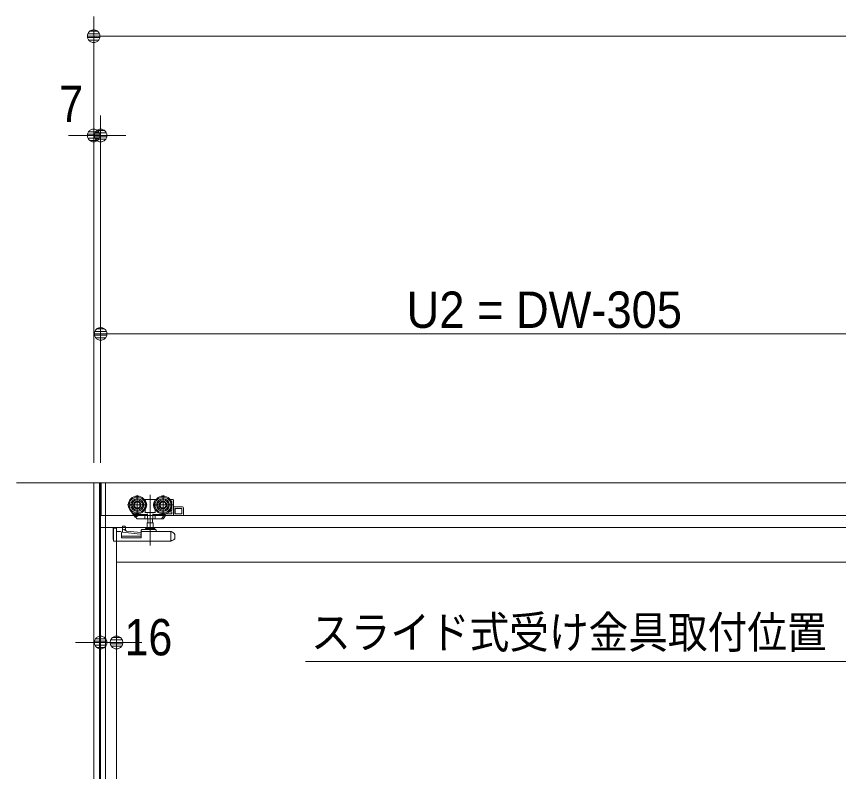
# Model space of a CAD drawing. Units: millimetres, scale not verified. Extents: x -6062 to 6062, y -3045 to 3045.
# Drawn here: x -4872 to -4044, y 109 to 870 of the extents above; entities that cross this region are included whole.
import ezdxf
from ezdxf.enums import TextEntityAlignment as Align

# ---------------------------------------------------------------- set-up
doc = ezdxf.new("R2010")
doc.units = ezdxf.units.MM
doc.header["$LTSCALE"] = 20
for name, color, linetype, lineweight in [('0-0_2寸法-1', 7, 'Continuous', 9), ('0-1_0', 7, 'Continuous', 9), ('0-2_2寸法-2', 7, 'Continuous', 9), ('0-3_2寸法-3', 7, 'Continuous', 9), ('0-4_3一般', 7, 'Continuous', 9)]:
    doc.layers.add(name, color=color, linetype=linetype, lineweight=lineweight)
doc.styles.add('ＭＳ ゴシック', font='')
doc.styles.add('ＭＳ Ｐゴシック', font='')
doc.styles.get('ＭＳ ゴシック').set_extended_font_data('MS Gothic')
doc.styles.get('ＭＳ Ｐゴシック').set_extended_font_data('MS PGothic')

# ---------------------------------------------------------------- blocks, each defined once
blk = doc.blocks.new('_Dot')
at = {"layer": '0-1_0'}
for p, q in [((-10, 0), (-20, 0)), ((9.78, 2), (-9.78, 2)), ((7.99, 6), (-7.99, 6)), ((9.16, -3.98), (-9.16, -3.98)), ((6, -7.98), (-6, -7.98))]:
    blk.add_line(p, q, dxfattribs=at)
for points in [[(10, 0), (9.92, 1.25), (9.69, 2.49), (9.3, 3.68), (8.76, 4.82), (8.09, 5.88), (7.29, 6.85), (6.37, 7.71), (5.36, 8.44), (4.26, 9.05), (3.09, 9.51), (1.87, 9.82), (0.63, 9.98), (-0.63, 9.98), (-1.87, 9.82), (-3.09, 9.51), (-4.26, 9.05), (-5.36, 8.44), (-6.37, 7.71), (-7.29, 6.85), (-8.09, 5.88), (-8.76, 4.82), (-9.3, 3.68), (-9.69, 2.49), (-9.92, 1.25), (-10, 0), (0, 0)], [(-10, 0), (-9.92, -1.25), (-9.69, -2.49), (-9.3, -3.68), (-8.76, -4.82), (-8.09, -5.88), (-7.29, -6.85), (-6.37, -7.71), (-5.36, -8.44), (-4.26, -9.05), (-3.09, -9.51), (-1.87, -9.82), (-0.63, -9.98), (0.63, -9.98), (1.87, -9.82), (3.09, -9.51), (4.26, -9.05), (5.36, -8.44), (6.37, -7.71), (7.29, -6.85), (8.09, -5.88), (8.76, -4.82), (9.3, -3.68), (9.69, -2.49), (9.92, -1.25), (10, 0), (0, 0)]]:
    blk.add_lwpolyline(points, close=True, dxfattribs=at)
blk = doc.blocks.new('グループ-112')
at = {"layer": '0-4_3一般'}
for p, q in [((-61696.5, 8000), (13223.5, 8000)), ((-60000, 8000), (-60000, -39000))]:
    blk.add_line(p, q, dxfattribs=at)
blk = doc.blocks.new('グループ-113')
at = {"layer": '0-4_3一般'}
for p, q in [((-59262, 7750), (-59262, 7354)), ((-59119.5, 7662), (-59102, 7662)), ((-59102, 7662), (-58902, 7662)), ((-59102, 7659.3), (-59102, 7662)), ((-59102, 7654.4), (-59102, 7659.3)), ((-59102, 7634.4), (-59102, 7654.4)), ((-59002, 7758.4), (-59002, 6738.4)), ((-58902, 7662), (-58884.5, 7662)), ((-58902, 7662), (-58902, 7659.3)), ((-58902, 7659.3), (-58902, 7654.4)), ((-58902, 7654.4), (-58902, 7634.4)), ((-58742, 7750), (-58742, 7354)), ((-58599.5, 7662), (-58542, 7662)), ((-58580.8, 7632), (-58574, 7632)), ((-58564, 7622), (-58564, 7578.7)), ((-58532, 7352), (-58532, 7652)), ((-59064, 7552), (-59460, 7552)), ((-58544, 7552), (-58940, 7552)), ((-58564, 7525.2), (-58564, 7452)), ((-58352, 7512), (-58512, 7512)), ((-58502, 7482), (-58502, 7372)), ((-58362, 7482), (-58502, 7482)), ((-58498.4, 7372), (-58498.4, 7482)), ((-58362, 7372), (-58362, 7482)), ((-58332, 7492), (-58332, 7362)), ((-59367.5, 7406.1), (-59371, 7403.9)), ((-59328.8, 7366.5), (-59345.8, 7392.7)), ((-59074, 7362), (-59320.4, 7362)), ((-59314, 7362), (-59280.8, 7310.9)), ((-59305.6, 7303.3), (-59293, 7311.4)), ((-59281.2, 7311.1), (-59280.8, 7310.9)), ((-59202.2, 7362), (-59280.8, 7310.9)), ((-59111.8, 7452.4), (-59112, 7452.5)), ((-59102, 7398), (-59112, 7398)), ((-59105.9, 7362), (-59105.9, 7282)), ((-59102, 7398), (-59102, 7449.5)), ((-59073.5, 7362), (-59074, 7362)), ((-59058.2, 7372), (-59058.2, 7282)), ((-58945.8, 7282), (-58945.8, 7372)), ((-58945.7, 7371.5), (-58945.8, 7372)), ((-58719.3, 7362), (-58930, 7362)), ((-58902, 7449.5), (-58902, 7398)), ((-58898.1, 7362), (-58898.1, 7282)), ((-58892.2, 7452.4), (-58892, 7452.5)), ((-58713.9, 7362), (-58765.8, 7282)), ((-58691.1, 7342), (-58733.6, 7276.5)), ((-58713.9, 7362), (-58707.4, 7372)), ((-58691.1, 7362), (-58713.9, 7362)), ((-58704.9, 7375.8), (-58707.4, 7372)), ((-58681.1, 7342), (-58703, 7342)), ((-58691.1, 7352), (-58691.1, 7362)), ((-58658.2, 7392.7), (-58671.6, 7372)), ((-58671.6, 7372), (-58562, 7372)), ((-58562, 7412), (-58628.9, 7412)), ((-58574, 7442), (-58599.5, 7442)), ((-58562, 7372), (-58562, 7412)), ((-58532, 7342), (-58352, 7342)), ((-58502, 7372), (-58362, 7372)), ((-59558, 7122.8), (-59558, 7124.4)), ((-59558, 7124.4), (-59558, 7124.4)), ((-59518, 7124.7), (-59557.6, 7124.7)), ((-59517.6, 7124.7), (-59518, 7124.7)), ((-59100, 7272), (-59256.6, 7272)), ((-59100.3, 7272), (-59100, 7272)), ((-59055.7, 7272), (-59100, 7272)), ((-58939, 7190), (-59065, 7190)), ((-59065, 7190), (-59065, 7080)), ((-59055.9, 7272.1), (-59055.7, 7272)), ((-59051.5, 7272), (-59051.5, 7190)), ((-58952.5, 7190), (-58952.5, 7272)), ((-58948.1, 7272.1), (-58948.3, 7272)), ((-58939, 7080), (-58939, 7190)), ((-58777.8, 7272), (-58904, 7272)), ((-58903.7, 7272), (-58904, 7272)), ((-58777.8, 7272), (-58772.3, 7272)), ((-58772.3, 7272), (-58765.8, 7282)), ((-58742, 7272), (-58772.3, 7272)), ((-59744, 7084), (-59742, 7084)), ((-59744, 7074), (-59744, 7084)), ((-59744, 7074), (-59744, 6860)), ((-59742, 7086), (-59682, 7086)), ((-59742, 6826), (-59742, 7086)), ((-59680, -38740), (-59680, 7100)), ((-59582, 6888), (-59582, 6996)), ((-59558, 7116), (-59558, 7122.8)), ((-59558, 7062.3), (-59558, 7116)), ((-59558, 7062.3), (-59528, 7059.1)), ((-59558, 7002), (-59558, 7062.3)), ((-59199.9, 6963.7), (-59558, 7002)), ((-59528, 7059.1), (-59478, 7027.6)), ((-59505.4, 7118.6), (-59505.7, 7119.2)), ((-59498, 7092), (-59498, 7040.2)), ((-59478, 7027.6), (-59182, 6996)), ((-59182, 7026), (-59182, 7046)), ((-59182, 7026), (-59182, 7006)), ((-59182, 6888), (-59182, 7006)), ((-59172, 7056), (-59055.3, 7056)), ((-59172, 7016), (-58583.8, 7016)), ((-59090, 7080), (-58914, 7080)), ((-58948.7, 7056), (-59055.3, 7056)), ((-58948.7, 7056), (-58892, 7056)), ((-58882, 7046), (-58882, 7026)), ((-58582, 7006.3), (-58582, 7006)), ((-58582, 7006), (-58582, 6826)), ((-58580.3, 7015.3), (-58572.5, 7012.4)), ((-58562.6, 7008.7), (-58572.5, 7012.4)), ((-58562.6, 7008.7), (-58553.9, 7005.4)), ((-59742, 6826), (-58582, 6826)), ((-59182, 6926), (-59582, 6926)), ((-59182, 6888), (-59582, 6888)), ((-58582, 6826), (-58562.6, 6833.3)), ((-58527.4, 6846.5), (-58562.6, 6833.3)), ((-58502, 6860), (-58527.4, 6860)), ((-58527.4, 6860), (-58527.4, 6846.5)), ((-58502, 6930.5), (-58502, 6860)), ((-59680, 6400), (-36320, 6400))]:
    blk.add_line(p, q, dxfattribs=at)
blk.add_lwpolyline([(11350, 7340), (-59990, 7340), (-59990, 8000), (11350, 8000)], close=True, dxfattribs=at)
for points in [[(-59305.6, 7303.3), (-59355.5, 7380.1), (-59371, 7403.9)], [(-59273.3, 7281.1), (-59291.7, 7309.4), (-59328.8, 7366.5)], [(-59291.7, 7309.4), (-59291.9, 7309.7), (-59292, 7310), (-59292.1, 7310.2), (-59292.2, 7310.5), (-59292.2, 7310.7), (-59292.2, 7311), (-59292.2, 7311.2), (-59292.2, 7311.4), (-59292.1, 7311.5), (-59292, 7311.7), (-59291.8, 7311.8), (-59291.6, 7312), (-59291.4, 7312.1), (-59291.1, 7312.2), (-59290.8, 7312.2), (-59290.5, 7312.3), (-59290.2, 7312.3), (-59289.8, 7312.4), (-59289.4, 7312.4), (-59288.9, 7312.4), (-59288.5, 7312.3), (-59288, 7312.3), (-59287.5, 7312.3), (-59287.1, 7312.2), (-59286.7, 7312.2), (-59286.2, 7312.1), (-59285.8, 7312.1), (-59285.4, 7312), (-59285, 7312), (-59284.6, 7311.9), (-59284.2, 7311.8), (-59283.8, 7311.8), (-59283.4, 7311.7), (-59283, 7311.6), (-59282.6, 7311.5), (-59282.2, 7311.4), (-59281.9, 7311.3), (-59281.5, 7311.2), (-59281.2, 7311.1)], [(-59102, 7449.5), (-59102.3, 7449.6), (-59102.5, 7449.7), (-59102.8, 7449.7), (-59103, 7449.8), (-59103.3, 7449.9), (-59103.5, 7449.9), (-59103.8, 7450), (-59104, 7450.1), (-59104.3, 7450.2), (-59104.5, 7450.2), (-59104.8, 7450.3), (-59105, 7450.4), (-59105.3, 7450.5), (-59105.5, 7450.5), (-59105.8, 7450.6), (-59106, 7450.7), (-59106.3, 7450.8), (-59106.5, 7450.8), (-59106.8, 7450.9), (-59107, 7451), (-59107.3, 7451.1), (-59107.5, 7451.1), (-59107.8, 7451.2), (-59108, 7451.3), (-59108.3, 7451.4), (-59108.5, 7451.4), (-59108.8, 7451.5), (-59109, 7451.6), (-59109.3, 7451.7), (-59109.5, 7451.7), (-59109.8, 7451.8), (-59110, 7451.9), (-59110.3, 7452), (-59110.5, 7452), (-59110.8, 7452.1), (-59111, 7452.2), (-59111.3, 7452.3), (-59111.5, 7452.3), (-59111.8, 7452.4)], [(-58892, 7398), (-58902, 7398), (-59102, 7398)], [(-59058.2, 7372), (-59058.3, 7371.5), (-59058.4, 7371), (-59058.5, 7370.5), (-59058.6, 7370.1), (-59058.8, 7369.6), (-59058.9, 7369.2), (-59059.1, 7368.8), (-59059.3, 7368.4), (-59059.6, 7368), (-59059.8, 7367.6), (-59060.1, 7367.2), (-59060.4, 7366.9), (-59060.8, 7366.5), (-59061.1, 7366.2), (-59061.5, 7365.9), (-59061.9, 7365.6), (-59062.4, 7365.3), (-59062.8, 7365), (-59063.3, 7364.8), (-59063.8, 7364.5), (-59064.3, 7364.3), (-59064.8, 7364.1), (-59065.3, 7363.9), (-59065.9, 7363.7), (-59066.4, 7363.5), (-59066.9, 7363.3), (-59067.4, 7363.1), (-59067.9, 7363), (-59068.4, 7362.8), (-59068.9, 7362.7), (-59069.4, 7362.6), (-59069.9, 7362.5), (-59070.4, 7362.4), (-59071, 7362.3), (-59071.5, 7362.2), (-59072, 7362.1), (-59072.5, 7362.1), (-59073, 7362), (-59073.5, 7362)], [(-58930, 7362), (-58930.5, 7362), (-58931, 7362), (-58931.5, 7362.1), (-58932, 7362.1), (-58932.5, 7362.2), (-58933, 7362.3), (-58933.6, 7362.4), (-58934.1, 7362.5), (-58934.6, 7362.6), (-58935.1, 7362.7), (-58935.6, 7362.8), (-58936.1, 7363), (-58936.6, 7363.1), (-58937.1, 7363.3), (-58937.6, 7363.5), (-58938.1, 7363.7), (-58938.7, 7363.9), (-58939.2, 7364.1), (-58939.7, 7364.3), (-58940.2, 7364.5), (-58940.7, 7364.8), (-58941.2, 7365), (-58941.6, 7365.3), (-58942.1, 7365.6), (-58942.5, 7365.9), (-58942.9, 7366.2), (-58943.2, 7366.5), (-58943.6, 7366.9), (-58943.9, 7367.2), (-58944.2, 7367.6), (-58944.4, 7368), (-58944.7, 7368.4), (-58944.9, 7368.8), (-58945.1, 7369.2), (-58945.2, 7369.6), (-58945.4, 7370.1), (-58945.5, 7370.5), (-58945.6, 7371), (-58945.7, 7371.5)], [(-58902, 7449.5), (-58901.7, 7449.6), (-58901.5, 7449.7), (-58901.2, 7449.7), (-58901, 7449.8), (-58900.7, 7449.9), (-58900.5, 7449.9), (-58900.2, 7450), (-58900, 7450.1), (-58899.7, 7450.2), (-58899.5, 7450.2), (-58899.2, 7450.3), (-58899, 7450.4), (-58898.7, 7450.5), (-58898.5, 7450.5), (-58898.2, 7450.6), (-58898, 7450.7), (-58897.7, 7450.8), (-58897.5, 7450.8), (-58897.2, 7450.9), (-58897, 7451), (-58896.7, 7451.1), (-58896.5, 7451.1), (-58896.2, 7451.2), (-58896, 7451.3), (-58895.7, 7451.4), (-58895.5, 7451.4), (-58895.2, 7451.5), (-58895, 7451.6), (-58894.7, 7451.7), (-58894.5, 7451.7), (-58894.2, 7451.8), (-58894, 7451.9), (-58893.7, 7452), (-58893.5, 7452), (-58893.2, 7452.1), (-58893, 7452.2), (-58892.7, 7452.3), (-58892.5, 7452.3), (-58892.2, 7452.4)], [(-58532, 7352), (-58532, 7342), (-58681.1, 7342)], [(-59557.6, 7124.7), (-59557.7, 7124.7), (-59557.7, 7124.7), (-59557.7, 7124.7), (-59557.7, 7124.7), (-59557.7, 7124.7), (-59557.7, 7124.7), (-59557.7, 7124.7), (-59557.7, 7124.7), (-59557.8, 7124.7), (-59557.8, 7124.7), (-59557.8, 7124.7), (-59557.8, 7124.6), (-59557.8, 7124.6), (-59557.8, 7124.6), (-59557.8, 7124.6), (-59557.8, 7124.6), (-59557.8, 7124.6), (-59557.9, 7124.6), (-59557.9, 7124.6), (-59557.9, 7124.6), (-59557.9, 7124.6), (-59557.9, 7124.6), (-59557.9, 7124.6), (-59557.9, 7124.6), (-59557.9, 7124.6), (-59557.9, 7124.5), (-59557.9, 7124.5), (-59557.9, 7124.5), (-59558, 7124.5), (-59558, 7124.5), (-59558, 7124.5), (-59558, 7124.5), (-59558, 7124.5), (-59558, 7124.5), (-59558, 7124.4), (-59558, 7124.4), (-59558, 7124.4), (-59558, 7124.4), (-59558, 7124.4)], [(-59505.8, 7119.2), (-59505.9, 7119.5), (-59506.1, 7119.8), (-59506.3, 7120.1), (-59506.5, 7120.4), (-59506.7, 7120.6), (-59506.9, 7120.9), (-59507.1, 7121.1), (-59507.3, 7121.4), (-59507.6, 7121.6), (-59507.8, 7121.8), (-59508.1, 7122), (-59508.3, 7122.2), (-59508.6, 7122.4), (-59508.9, 7122.6), (-59509.2, 7122.8), (-59509.5, 7122.9), (-59509.9, 7123.1), (-59510.2, 7123.2), (-59510.5, 7123.3), (-59510.9, 7123.4), (-59511.3, 7123.5), (-59511.6, 7123.6), (-59512, 7123.7), (-59512.3, 7123.8), (-59512.7, 7123.9), (-59513, 7124), (-59513.4, 7124.1), (-59513.8, 7124.2), (-59514.1, 7124.2), (-59514.5, 7124.3), (-59514.8, 7124.3), (-59515.2, 7124.4), (-59515.5, 7124.5), (-59515.9, 7124.5), (-59516.2, 7124.5), (-59516.6, 7124.6), (-59516.9, 7124.6), (-59517.3, 7124.6), (-59517.6, 7124.7)], [(-59105.9, 7282), (-59105.9, 7281.7), (-59105.9, 7281.3), (-59105.8, 7281), (-59105.8, 7280.7), (-59105.7, 7280.4), (-59105.7, 7280.1), (-59105.6, 7279.8), (-59105.6, 7279.4), (-59105.5, 7279.1), (-59105.4, 7278.8), (-59105.4, 7278.5), (-59105.3, 7278.2), (-59105.2, 7277.9), (-59105.1, 7277.6), (-59105, 7277.3), (-59104.9, 7276.9), (-59104.8, 7276.6), (-59104.7, 7276.3), (-59104.6, 7276), (-59104.4, 7275.7), (-59104.3, 7275.4), (-59104.2, 7275.1), (-59104, 7274.8), (-59103.8, 7274.6), (-59103.7, 7274.3), (-59103.5, 7274.1), (-59103.3, 7273.8), (-59103.1, 7273.6), (-59102.9, 7273.4), (-59102.7, 7273.2), (-59102.5, 7273), (-59102.2, 7272.9), (-59102, 7272.7), (-59101.7, 7272.6), (-59101.5, 7272.4), (-59101.2, 7272.3), (-59100.9, 7272.2), (-59100.6, 7272.1), (-59100.3, 7272)], [(-59058.2, 7282), (-59058.2, 7281.7), (-59058.2, 7281.4), (-59058.2, 7281.2), (-59058.2, 7280.9), (-59058.2, 7280.6), (-59058.2, 7280.3), (-59058.2, 7280.1), (-59058.2, 7279.8), (-59058.2, 7279.5), (-59058.2, 7279.2), (-59058.2, 7278.9), (-59058.2, 7278.7), (-59058.2, 7278.4), (-59058.2, 7278.1), (-59058.1, 7277.8), (-59058.1, 7277.5), (-59058.1, 7277.2), (-59058.1, 7276.9), (-59058.1, 7276.7), (-59058.1, 7276.4), (-59058.1, 7276.1), (-59058.1, 7275.8), (-59058, 7275.5), (-59058, 7275.3), (-59057.9, 7275), (-59057.9, 7274.7), (-59057.8, 7274.5), (-59057.7, 7274.3), (-59057.6, 7274), (-59057.5, 7273.8), (-59057.3, 7273.6), (-59057.2, 7273.4), (-59057, 7273.2), (-59056.9, 7273), (-59056.7, 7272.8), (-59056.5, 7272.6), (-59056.3, 7272.4), (-59056.1, 7272.3), (-59055.9, 7272.1)], [(-58904, 7272), (-58948.3, 7272), (-59055.7, 7272)], [(-58945.8, 7282), (-58945.8, 7281.7), (-58945.8, 7281.4), (-58945.8, 7281.2), (-58945.8, 7280.9), (-58945.8, 7280.6), (-58945.8, 7280.3), (-58945.8, 7280.1), (-58945.8, 7279.8), (-58945.8, 7279.5), (-58945.8, 7279.2), (-58945.8, 7278.9), (-58945.8, 7278.7), (-58945.8, 7278.4), (-58945.8, 7278.1), (-58945.9, 7277.8), (-58945.9, 7277.5), (-58945.9, 7277.2), (-58945.9, 7276.9), (-58945.9, 7276.7), (-58945.9, 7276.4), (-58945.9, 7276.1), (-58945.9, 7275.8), (-58946, 7275.5), (-58946, 7275.3), (-58946.1, 7275), (-58946.1, 7274.7), (-58946.2, 7274.5), (-58946.3, 7274.3), (-58946.4, 7274), (-58946.5, 7273.8), (-58946.7, 7273.6), (-58946.8, 7273.4), (-58947, 7273.2), (-58947.1, 7273), (-58947.3, 7272.8), (-58947.5, 7272.6), (-58947.7, 7272.4), (-58947.9, 7272.3), (-58948.1, 7272.1)], [(-58898.1, 7282), (-58898.1, 7281.7), (-58898.1, 7281.3), (-58898.2, 7281), (-58898.2, 7280.7), (-58898.3, 7280.4), (-58898.3, 7280.1), (-58898.4, 7279.8), (-58898.4, 7279.4), (-58898.5, 7279.1), (-58898.6, 7278.8), (-58898.6, 7278.5), (-58898.7, 7278.2), (-58898.8, 7277.9), (-58898.9, 7277.6), (-58899, 7277.3), (-58899.1, 7276.9), (-58899.2, 7276.6), (-58899.3, 7276.3), (-58899.4, 7276), (-58899.6, 7275.7), (-58899.7, 7275.4), (-58899.8, 7275.1), (-58900, 7274.8), (-58900.2, 7274.6), (-58900.3, 7274.3), (-58900.5, 7274.1), (-58900.7, 7273.8), (-58900.9, 7273.6), (-58901.1, 7273.4), (-58901.3, 7273.2), (-58901.5, 7273), (-58901.8, 7272.9), (-58902, 7272.7), (-58902.3, 7272.6), (-58902.5, 7272.4), (-58902.8, 7272.3), (-58903.1, 7272.2), (-58903.4, 7272.1), (-58903.7, 7272)], [(-60000, -38740), (-60000, 7100), (-36000, 7100)], [(-59602, 7016), (-59682, 7016), (-59682, 7086)], [(-59498.1, 7092.1), (-59498.1, 7092.8), (-59498.2, 7093.5), (-59498.2, 7094.2), (-59498.2, 7094.9), (-59498.3, 7095.6), (-59498.3, 7096.3), (-59498.4, 7097), (-59498.4, 7097.8), (-59498.5, 7098.5), (-59498.6, 7099.2), (-59498.7, 7099.9), (-59498.8, 7100.6), (-59499, 7101.3), (-59499.1, 7102), (-59499.3, 7102.7), (-59499.4, 7103.4), (-59499.6, 7104), (-59499.8, 7104.7), (-59499.9, 7105.4), (-59500.1, 7106.1), (-59500.3, 7106.8), (-59500.6, 7107.5), (-59500.8, 7108.2), (-59501, 7108.9), (-59501.3, 7109.5), (-59501.5, 7110.2), (-59501.7, 7110.9), (-59502, 7111.5), (-59502.3, 7112.2), (-59502.6, 7112.8), (-59502.8, 7113.5), (-59503.1, 7114.1), (-59503.4, 7114.8), (-59503.7, 7115.4), (-59504.1, 7116.1), (-59504.4, 7116.7), (-59504.7, 7117.3), (-59505, 7118), (-59505.4, 7118.6)], [(-58572.5, 7012.4), (-58572.8, 7012.3), (-58573.1, 7012.2), (-58573.4, 7012.1), (-58573.7, 7012), (-58574, 7012), (-58574.3, 7011.8), (-58574.6, 7011.7), (-58574.9, 7011.6), (-58575.2, 7011.5), (-58575.5, 7011.4), (-58575.8, 7011.3), (-58576.1, 7011.2), (-58576.4, 7011.1), (-58576.7, 7011), (-58577, 7010.9), (-58577.3, 7010.7), (-58577.6, 7010.6), (-58577.9, 7010.5), (-58578.2, 7010.4), (-58578.5, 7010.2), (-58578.8, 7010.1), (-58579.1, 7010), (-58579.4, 7009.8), (-58579.6, 7009.7), (-58579.9, 7009.5), (-58580.1, 7009.3), (-58580.4, 7009.2), (-58580.6, 7009), (-58580.8, 7008.8), (-58580.9, 7008.5), (-58581.1, 7008.3), (-58581.3, 7008.1), (-58581.4, 7007.9), (-58581.5, 7007.6), (-58581.6, 7007.4), (-58581.7, 7007.1), (-58581.8, 7006.8), (-58581.9, 7006.6), (-58582, 7006.3)], [(-59744, 6860), (-59743.4, 6853.7), (-59742, 6848.8)]]:
    blk.add_lwpolyline(points, dxfattribs=at)
for centre, radius in [((-59262, 7552), 180), ((-59262, 7552), 160), ((-59262, 7552), 130), ((-59262, 7552), 126), ((-59262, 7552), 104), ((-59262, 7552), 74), ((-58742, 7552), 180), ((-58742, 7552), 160), ((-58742, 7552), 130), ((-58742, 7552), 126), ((-58742, 7552), 104), ((-58742, 7552), 74), ((-59262, 7552), 60), ((-58742, 7552), 60)]:
    blk.add_circle(centre, radius, dxfattribs=at)
for centre, radius, start, end in [((-59262, 7552), 190, 327.3631, 32.6369), ((-58742, 7552), 190, 147.3631, 212.6369), ((-58574, 7622), 10, 0, 90), ((-58542, 7652), 10, 0, 90), ((-58584, 7462), 20, 270, 0), ((-58512, 7532), 20, 180, 270), ((-58352, 7492), 20, 0, 90), ((-59320.4, 7372), 10, 213, 270), ((-58719.3, 7372), 10, 270, 327), ((-58681.1, 7352), 10, 180, 270), ((-58574, 7452), 10, 270, 0), ((-58352, 7362), 20, 270, 0), ((-59256.6, 7292), 20, 213, 270), ((-58777.8, 7282), 10, 270, 327), ((-58742, 7282), 10, 270, 327), ((-59602, 6996), 20, 0, 90), ((-59202, 6943.8), 20, 0, 83.89836), ((-59172, 7046), 10, 90, 180), ((-59172, 7006), 10, 90, 180), ((-59090, 7068), 12, 90, 180), ((-59090, 7068), 12, 180, 270), ((-58914, 7068), 12, 0, 90), ((-58914, 7068), 12, 270, 0), ((-58892, 7046), 10, 0, 90), ((-58872, 7026), 10, 180, 270), ((-58583.8, 7006), 10, 69.44395, 90), ((-58582, 6930.5), 80, 0, 69.44395)]:
    blk.add_arc(centre, radius, start, end, dxfattribs=at)
blk = doc.blocks.new('グループ-114')
at = {"layer": '0-4_3一般'}
for name in ['グループ-112', 'グループ-113']:
    blk.add_blockref(name, (0, 0), dxfattribs=at)
blk = doc.blocks.new('グループ-127')
at = {"layer": '0-4_3一般'}
blk.add_line((-60020, -39000), (-60020, 8000), dxfattribs=at)
blk.add_lwpolyline([(-60140, 8000), (-59900, 8000), (-59900, -39000), (-60140, -39000)], close=True, dxfattribs=at)

msp = doc.modelspace()

# ---------------------------------------------------------------- linework, layer by layer
at = {"layer": '0-0_2寸法-1'}
for p, q in [((-4794.5, 770), (-4794.5, 870)), ((-1225.21, 850), (-4781.79, 850)), ((-4787.5, 420), (-4787.5, 570)), ((-3905.21, 550), (-4774.79, 550))]:
    msp.add_line(p, q, dxfattribs=at)
at = {"layer": '0-2_2寸法-2'}
for p, q in [((-4794.5, 420), (-4794.5, 770)), ((-4787.5, 570), (-4787.5, 770)), ((-4807.21, 750), (-4819.92, 750)), ((-4794.5, 750), (-4787.5, 750)), ((-4774.79, 750), (-4762.08, 750)), ((-4787.5, 259), (-4787.3, 259)), ((-4771.5, 259), (-4771.3, 259)), ((-4800.21, 239), (-4812.92, 239)), ((-4787.5, 239), (-4771.5, 239)), ((-4758.79, 239), (-4746.08, 239))]:
    msp.add_line(p, q, dxfattribs=at)
at = {"layer": '0-3_2寸法-3'}
msp.add_lwpolyline([(-4580.91, 220), (-3978.98, 220), (-3882.5, 387.1)], dxfattribs=at)

# ---------------------------------------------------------------- block references
at = {"layer": '0-0_2寸法-1', "xscale": 0.6356201, "yscale": 0.6356201, "rotation": 180}
for p in [(-4794.5, 850), (-4787.5, 550)]:
    msp.add_blockref('_Dot', p, dxfattribs=at)
at = {"layer": '0-2_2寸法-2', "xscale": 0.6356201, "yscale": 0.6356201}
for p in [(-4794.5, 750), (-4787.5, 239)]:
    msp.add_blockref('_Dot', p, dxfattribs=at)
at = {"layer": '0-2_2寸法-2', "xscale": 0.6356201, "yscale": 0.6356201, "rotation": 180}
for p in [(-4787.5, 750), (-4771.5, 239)]:
    msp.add_blockref('_Dot', p, dxfattribs=at)
at = {"layer": '0-4_3一般', "xscale": 0.05, "yscale": 0.05}
for name in ['グループ-114', 'グループ-127']:
    msp.add_blockref(name, (-1787.5, 0), dxfattribs=at)

# ---------------------------------------------------------------- texts
at = {"layer": '0-0_2寸法-1', "style": 'ＭＳ Ｐゴシック', "width": 0.95}
msp.add_text('U2 = DW-305', height=36.69, dxfattribs=at).set_placement((-4479.18, 545.04), align=Align.BOTTOM_LEFT)
at = {"layer": '0-2_2寸法-2', "style": 'ＭＳ Ｐゴシック', "width": 0.9}
for s, p in [('7', (-4829.17, 752.48)), ('16', (-4763.33, 215.03))]:
    msp.add_text(s, height=36.66, dxfattribs=at).set_placement(p, align=Align.BOTTOM_LEFT)
at = {"layer": '0-3_2寸法-3', "style": 'ＭＳ ゴシック', "width": 0.9}
msp.add_text('スライド式受け金具取付位置', height=32.55, dxfattribs=at).set_placement((-4575.5, 223.34), align=Align.BOTTOM_LEFT)

doc.saveas('drawing.dxf')
